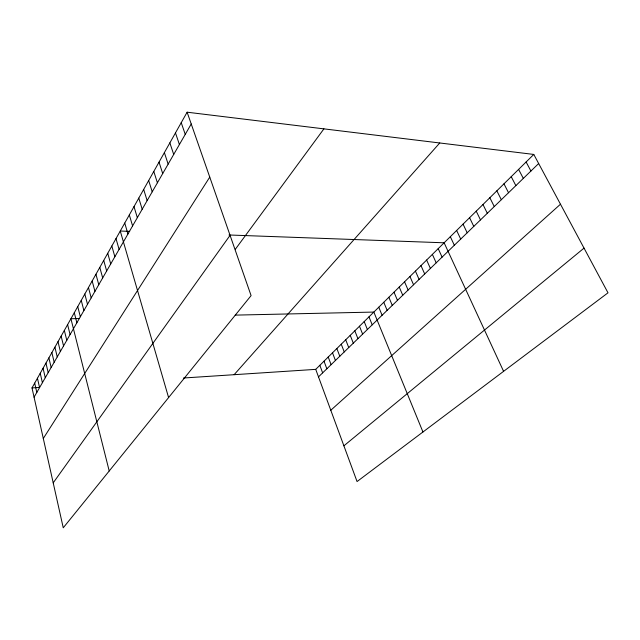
<?xml version="1.0" encoding="UTF-8"?>
<svg xmlns="http://www.w3.org/2000/svg" width="640" height="640" viewBox="0 0 640 640"><rect width="100%" height="100%" fill="white"/><g stroke="black" fill="none" stroke-linecap="round" stroke-linejoin="round"><path stroke-width="0.96" d="M187.12 112.2L251.088 295.608L63.248 527.8L32 387.912L187.12 112.2L533.784 154.432L608 292.816L357.056 481.552L315.728 369.36L533.784 154.432M34.072 397.184L191.224 123.984M43.296 438.488L209.76 177.104M53.208 482.856L230.072 235.344M235.368 249.24L323.912 128.864M234.12 374.696L439.752 142.976M318.496 376.88L538.664 163.536M330.792 410.248L560.48 204.216M343.896 445.816L584.032 248.12M32 387.912L39.568 387.416M183.472 378.008L315.728 369.36M79.36 318.544L70.92 318.728L109.216 470.984M235.176 315.12L373.848 312.072L422.952 431.992M129.68 231.376L120.264 231.032L168.592 397.584M228.976 234.984L444.128 242.8L503.592 371.344M526.12 161.976L530.92 171.04M518.6 169.392L523.32 178.4M511.224 176.664L515.856 185.632M503.968 183.816L508.528 192.736M496.848 190.832L501.328 199.712M489.848 197.728L494.264 206.56M482.976 204.504L487.312 213.296M476.224 211.16L480.488 219.904M469.584 217.704L473.784 226.408M463.056 224.144L467.192 232.792M456.64 230.464L460.704 239.072M450.328 236.68L454.336 245.248M438.2 248.64L442.088 257.12M432.368 254.384L436.2 262.824M426.632 260.04L430.4 268.44M420.984 265.608L424.696 273.968M415.424 271.088L419.088 279.408M409.944 276.488L413.56 284.768M404.552 281.808L408.112 290.04M399.24 287.04L402.752 295.24M394.008 292.2L397.472 300.352M388.856 297.28L392.272 305.392M383.776 302.28L387.144 310.36M378.776 307.216L382.096 315.256M368.984 316.864L372.216 324.824M364.2 321.584L367.384 329.504M359.48 326.232L362.624 334.12M354.824 330.824L357.928 338.672M350.232 335.344L353.304 343.152M345.712 339.8L348.736 347.576M341.248 344.2L344.24 351.936M336.848 348.536L339.8 356.24M332.512 352.816L335.424 360.48M328.224 357.032L331.104 364.664M324.008 361.2L326.848 368.792M319.84 365.304L322.64 372.864M181.224 122.672L185.248 134.384M175.472 132.896L179.408 144.536M169.856 142.88L173.712 154.44M164.376 152.624L168.144 164.112M159.024 162.144L162.712 173.56M153.784 171.448L157.4 182.784M148.672 180.536L152.216 191.808M143.672 189.424L147.144 200.624M138.784 198.112L142.184 209.24M134 206.616L137.336 217.672M129.32 214.928L132.592 225.912M124.744 223.064L127.952 233.984M116 238.6L119.096 249.376M111.832 246.016L114.864 256.728M107.736 253.288L110.72 263.936M103.728 260.416L106.656 270.992M99.8 267.4L102.68 277.92M95.944 274.256L98.776 284.704M92.168 280.976L94.944 291.36M88.456 287.568L91.192 297.888M84.816 294.032L87.504 304.288M81.248 300.376L83.888 310.576M77.744 306.608L80.344 316.744M74.304 312.72L76.856 322.8M67.608 324.624L70.08 334.576M64.344 330.416L66.784 340.304M61.144 336.104L63.552 345.936M58 341.696L60.368 351.464M54.912 347.184L57.24 356.904M51.872 352.584L54.168 362.24M48.888 357.888L51.152 367.488M45.96 363.104L48.184 372.648M43.072 368.232L45.264 377.72M40.232 373.272L42.4 382.704M37.448 378.232L39.576 387.608M34.696 383.112L36.8 392.432"/></g></svg>
